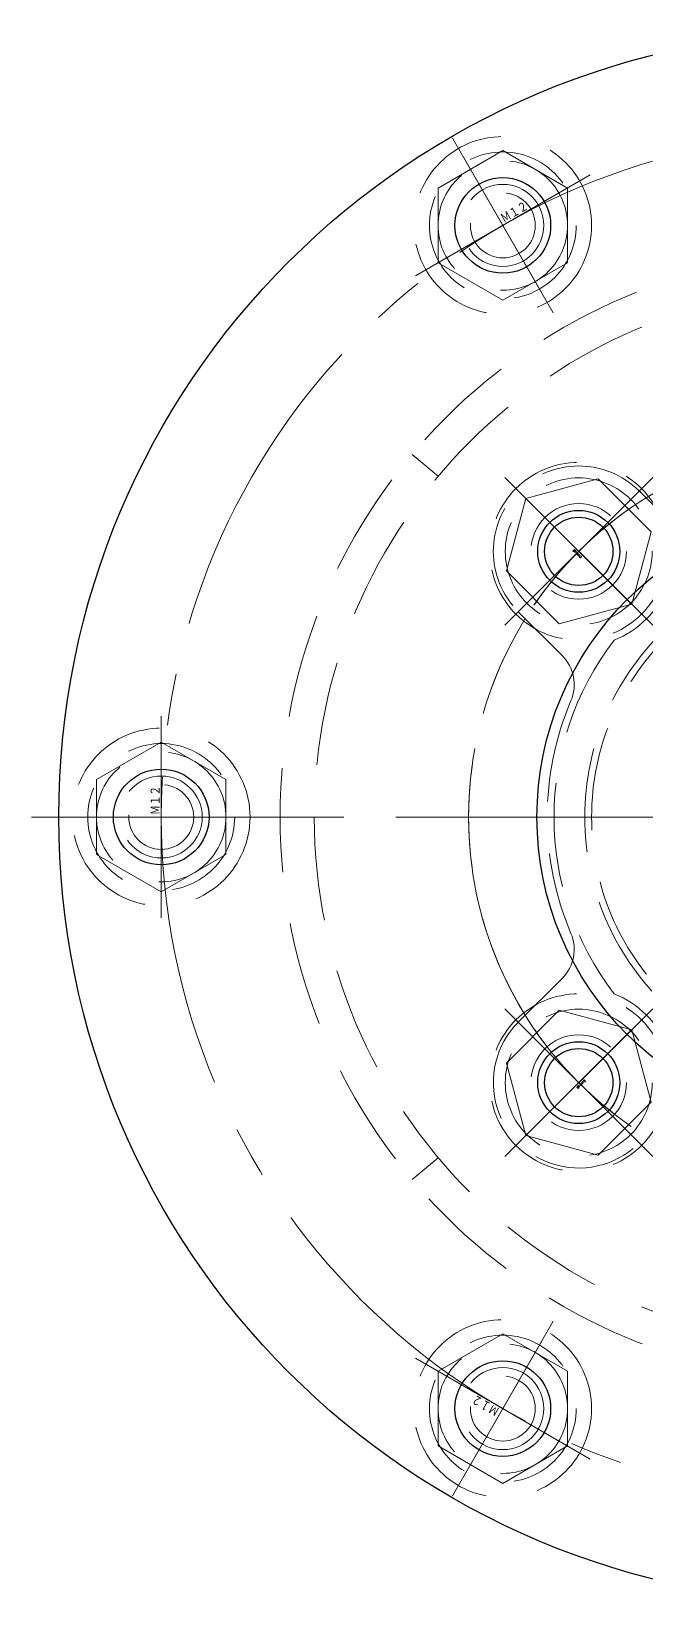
# Model space of a CAD drawing. Header units: millimetres. Extents: x 0 to 38884, y -3675 to 8056.
# Drawn here: x 13706.5 to 13796.4, y 3482.8 to 3712.8 of the extents above; entities that cross this region are included whole.
import ezdxf

# ---------------------------------------------------------------- set-up
doc = ezdxf.new("R2010")
doc.units = ezdxf.units.MM
doc.header["$LTSCALE"] = 2.4
doc.linetypes.add('CENTER2', pattern=[28.575, 19.05, -3.175, 3.175, -3.175])
doc.linetypes.add('HIDDEN', pattern=[9.525, 6.35, -3.175])
doc.layers.add('04_HIDDEN', color=2, linetype='HIDDEN', lineweight=13)
doc.layers.add('05_CENTER', color=4, linetype='CENTER2', lineweight=13)
doc.layers.add('10_DRAFT', color=8, linetype='Continuous', lineweight=0, plot=False)
doc.styles.add('KANJI0', font='txt.shx', dxfattribs={"width": 0.9, "height": 30, "bigfont": 'bigfont'})
doc.styles.add('KSS_TXT_L', font='txt.shx', dxfattribs={"height": 3, "bigfont": 'extfont2.shx'})

# ---------------------------------------------------------------- blocks, each defined once
blk = doc.blocks.new('A$C285C78E6_1')
at = {"color": 0, "linetype": 'CENTER2'}
for p, q in [((0, -15.31), (0, 15.31)), ((-15.31, 0), (15.31, 0))]:
    blk.add_line(p, q, dxfattribs=at)
at = {"color": 0}
for p, q in [((-10.97, 0), (-5.48, 9.5)), ((-5.48, 9.5), (5.48, 9.5)), ((5.48, 9.5), (10.97, 0)), ((-5.48, -9.5), (-10.97, 0)), ((10.97, 0), (5.48, -9.5)), ((5.48, -9.5), (-5.48, -9.5))]:
    blk.add_line(p, q, dxfattribs=at)
for radius in [13, 10.75]:
    blk.add_circle((0, 0), radius, dxfattribs=at)
at = {"layer": '10_DRAFT', "style": 'KSS_TXT_L'}
blk.add_text('BT-M12', height=0.3, dxfattribs=at).set_placement((-0.7, -0.55))
blk = doc.blocks.new('MUCFC207b_1')
at = {"color": 0}
for p, q in [((-30.05, 47.73), (-23.63, 41.3)), ((-41.3, 23.63), (-47.73, 30.05)), ((-47.73, -30.05), (-41.3, -23.63))]:
    blk.add_line(p, q, dxfattribs=at)
for centre, radius in [((-38.89, 38.89), 7), ((0, 0), 38), ((0, 0), 37), ((-38.89, -38.89), 7)]:
    blk.add_circle(centre, radius, dxfattribs=at)
for centre, radius, start, end in [((-38.89, 38.89), 12.5, 45, 225), ((-38.89, 38.89), 14, 291.7322, 338.2678), ((0, 0), 55, 148.1366, 211.8634), ((0, 0), 42.5, 142.4769, 217.5231), ((-45.55, 19.38), 6, 336.9463, 45), ((0, 0), 43.5, 156.9463, 203.0537), ((-45.55, -19.38), 6, 315, 23.0537), ((-38.89, -38.89), 14, 21.7322, 68.2678), ((-38.89, -38.89), 12.5, 135, 321.525)]:
    blk.add_arc(centre, radius, start, end, dxfattribs=at)
at = {"layer": '05_CENTER', "color": 0}
for p, q in [((-31.82, 31.82), (-45.96, 45.96)), ((-60, 0), (60, 0)), ((-31.82, -31.82), (-45.96, -45.96))]:
    blk.add_line(p, q, dxfattribs=at)
for start, end in [(124.5682, 145.4318), (214.5682, 235.4318)]:
    blk.add_arc((0, 0), 55, start, end, dxfattribs=at)
blk = doc.blocks.new('A$C06233B12_1')
at = {"color": 0}
for centre, radius in [((0, 0), 115), ((-50, 86.6), 7), ((0, 0), 45), ((-38.89, 38.89), 6), ((-38.89, 38.89), 5), ((-100, 0), 7), ((-38.89, -38.89), 6), ((-38.89, -38.89), 5), ((-50, -86.6), 7)]:
    blk.add_circle(centre, radius, dxfattribs=at)
at = {"layer": '04_HIDDEN'}
for p, q in [((-63.28, 53.09), (-59.45, 49.88)), ((-63.28, -53.09), (-59.45, -49.88))]:
    blk.add_line(p, q, dxfattribs=at)
for radius in [82.6, 77.6]:
    blk.add_circle((0, 0), radius, dxfattribs=at)
at = {"layer": '05_CENTER'}
for p, q in [((-44.24, 76.63), (-55.76, 96.57)), ((-31.47, 31.47), (-46.32, 46.32)), ((-119, 0), (119, 0)), ((-88.49, 0), (-111.51, 0)), ((-31.47, -31.47), (-46.32, -46.32)), ((-44.24, -76.63), (-55.76, -96.57))]:
    blk.add_line(p, q, dxfattribs=at)
for radius in [100, 55]:
    blk.add_circle((0, 0), radius, dxfattribs=at)
blk = doc.blocks.new('12b_1')
at = {"color": 0, "linetype": 'CENTER2'}
for p, q in [((0, -14.77), (0, 14.77)), ((14.77, 0), (-14.77, 0))]:
    blk.add_line(p, q, dxfattribs=at)
at = {"color": 0}
for p, q in [((-5.47, 9.48), (-10.95, 0)), ((5.47, 9.48), (-5.47, 9.48)), ((10.95, 0), (5.47, 9.48)), ((-10.95, 0), (-5.47, -9.48)), ((5.47, -9.48), (10.95, 0)), ((-5.47, -9.48), (5.47, -9.48))]:
    blk.add_line(p, q, dxfattribs=at)
for radius in [13, 10.75, 9.48, 6, 4.75]:
    blk.add_circle((0, 0), radius, dxfattribs=at)
at = {"layer": '10_DRAFT', "linetype": 'CENTER2', "style": 'KANJI0', "width": 0.82}
blk.add_text('Ｍ１２', height=1.5, dxfattribs=at).set_placement((0.31, 0.09))

msp = doc.modelspace()

# ---------------------------------------------------------------- block references
msp.add_blockref('A$C06233B12_1', (13825.4577, 3597.8468))
at = {"layer": '04_HIDDEN'}
for name, p, rotation in [('12b_1', (13775.4577, 3684.4494), 30.00000000000003), ('A$C285C78E6_1', (13786.5669, 3636.7377), 315), ('12b_1', (13725.4577, 3597.8468), 90), ('A$C285C78E6_1', (13786.5669, 3558.956), 45.00000000000001), ('12b_1', (13775.4577, 3511.2443), 150)]:
    msp.add_blockref(name, p, dxfattribs=dict(at, rotation=rotation))
at = {"layer": '04_HIDDEN', "color": 4}
msp.add_blockref('MUCFC207b_1', (13825.4577, 3597.8468), dxfattribs=at)

doc.saveas('drawing.dxf')
